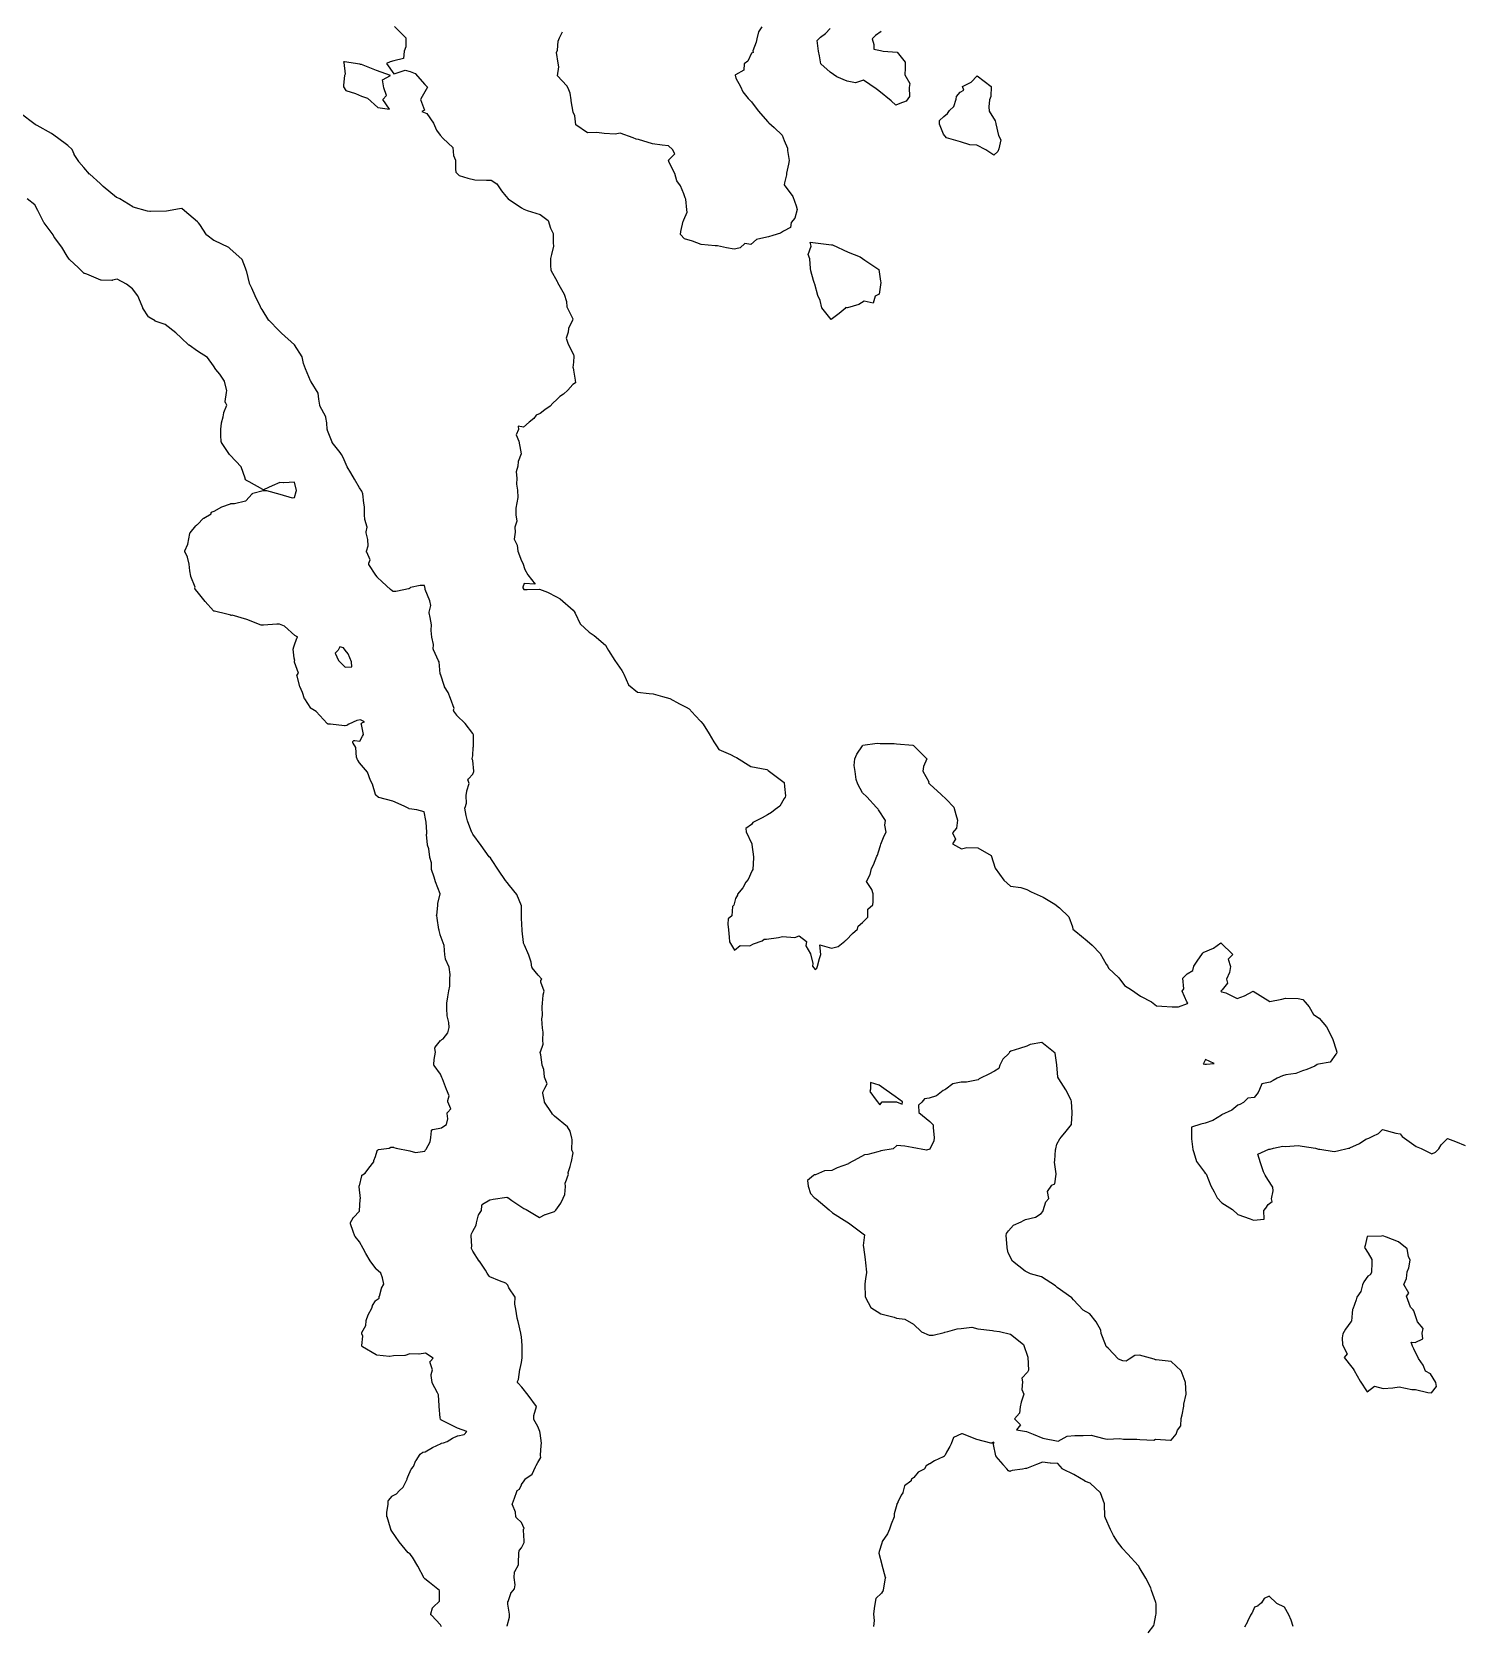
# Model space of a CAD drawing. Header units: millimetres. Extents: x 0 to 600, y 0 to 900.
# Drawn here: x 105.7 to 167, y 310.7 to 378.9 of the extents above; entities that cross this region are included whole.
import ezdxf

# ---------------------------------------------------------------- set-up
doc = ezdxf.new("R2010")
doc.units = ezdxf.units.MM
doc.layers.add('CORTE', color=1, linetype='Continuous')
doc.layers.add('GRABADO', color=5, linetype='Continuous')

msp = doc.modelspace()

# ---------------------------------------------------------------- linework, layer by layer
at = {"layer": 'CORTE'}
msp.add_lwpolyline([(123.22, 310.647), (123.176, 310.724), (122.782, 311.134), (122.778, 311.137), (122.771, 311.147), (122.768, 311.154), (122.767, 311.156), (122.765, 311.162), (122.762, 311.171), (122.761, 311.18), (122.761, 311.193), (122.763, 311.203), (122.833, 311.456), (122.835, 311.461), (122.838, 311.468), (122.84, 311.472), (122.845, 311.48), (122.853, 311.489), (123.134, 311.74), (123.134, 312.196), (122.703, 312.539), (122.509, 312.695), (122.495, 312.706), (122.491, 312.709), (122.484, 312.716), (122.479, 312.723), (122.477, 312.727), (122.201, 313.24), (121.971, 313.618), (121.873, 313.748), (121.801, 313.807), (121.796, 313.81), (121.791, 313.816), (121.405, 314.275), (121.402, 314.278), (121.094, 314.741), (121.094, 314.742), (121.053, 314.805), (121.05, 314.81), (121.046, 314.82), (121.044, 314.826), (121.035, 314.859), (120.884, 315.347), (120.882, 315.353), (120.881, 315.361), (120.881, 315.365), (120.876, 315.519), (120.876, 315.526), (120.877, 315.531), (120.93, 315.896), (120.927, 316.006), (120.928, 316.016), (120.93, 316.025), (120.933, 316.033), (120.936, 316.039), (120.94, 316.046), (120.944, 316.051), (121.097, 316.239), (121.101, 316.243), (121.104, 316.246), (121.113, 316.253), (121.29, 316.336), (121.397, 316.465), (121.401, 316.468), (121.571, 316.622), (121.739, 316.959), (121.741, 316.973), (121.742, 316.979), (121.744, 316.986), (121.746, 316.993), (121.779, 317.056), (121.918, 317.384), (121.921, 317.391), (121.927, 317.4), (122.012, 317.5), (122.124, 317.755), (122.126, 317.761), (122.303, 318.028), (122.31, 318.036), (122.316, 318.041), (122.405, 318.109), (122.41, 318.113), (122.424, 318.12), (122.435, 318.123), (122.516, 318.139), (122.836, 318.311), (122.837, 318.311), (123.205, 318.495), (123.208, 318.496), (123.215, 318.499), (123.298, 318.516), (123.452, 318.573), (123.686, 318.72), (123.691, 318.723), (123.903, 318.816), (123.909, 318.818), (123.914, 318.819), (124.183, 318.877), (124.294, 318.998), (123.907, 319.147), (123.904, 319.148), (123.213, 319.484), (123.207, 319.487), (123.195, 319.496), (123.183, 319.509), (123.177, 319.522), (123.175, 319.529), (123.173, 319.534), (123.163, 319.589), (123.162, 319.593), (123.116, 320.069), (123.115, 320.105), (123.084, 320.578), (123.05, 320.653), (122.82, 321.085), (122.817, 321.092), (122.815, 321.098), (122.813, 321.104), (122.768, 321.404), (122.767, 321.41), (122.767, 321.422), (122.769, 321.432), (122.77, 321.436), (122.828, 321.641), (122.73, 321.946), (122.728, 321.954), (122.726, 321.969), (122.728, 321.983), (122.731, 321.993), (122.733, 321.998), (122.736, 322.006), (122.742, 322.014), (122.744, 322.017), (122.859, 322.148), (122.526, 322.359), (122.253, 322.314), (122.246, 322.313), (121.859, 322.325), (121.661, 322.252), (121.656, 322.251), (121.645, 322.249), (121.16, 322.238), (121.01, 322.21), (121.003, 322.209), (120.99, 322.209), (120.45, 322.275), (120.441, 322.275), (120.431, 322.279), (120.424, 322.282), (119.837, 322.625), (119.828, 322.631), (119.82, 322.64), (119.816, 322.646), (119.811, 322.653), (119.805, 322.669), (119.804, 322.679), (119.803, 322.688), (119.845, 323.081), (119.806, 323.182), (119.803, 323.191), (119.8, 323.21), (119.802, 323.226), (119.805, 323.235), (119.807, 323.242), (119.973, 323.543), (119.991, 323.742), (119.991, 323.746), (119.993, 323.752), (119.994, 323.757), (120.079, 323.992), (120.081, 323.996), (120.227, 324.287), (120.264, 324.381), (120.267, 324.386), (120.268, 324.389), (120.396, 324.599), (120.402, 324.608), (120.411, 324.616), (120.416, 324.62), (120.545, 324.703), (120.554, 324.789), (120.556, 324.795), (120.645, 325.128), (120.647, 325.134), (120.65, 325.139), (120.741, 325.314), (120.693, 325.573), (120.618, 325.781), (120.406, 325.965), (120.401, 325.971), (120.398, 325.975), (120.161, 326.307), (119.975, 326.624), (119.856, 326.834), (119.701, 327.118), (119.52, 327.345), (119.515, 327.351), (119.509, 327.363), (119.433, 327.56), (119.432, 327.562), (119.322, 327.894), (119.32, 327.901), (119.319, 327.912), (119.319, 327.922), (119.321, 327.936), (119.326, 327.947), (119.435, 328.151), (119.438, 328.155), (119.441, 328.16), (119.444, 328.163), (119.699, 328.439), (119.705, 328.452), (119.735, 328.931), (119.735, 328.936), (119.737, 328.945), (119.741, 328.957), (119.752, 328.977), (119.692, 329.477), (119.692, 329.486), (119.693, 329.495), (119.694, 329.503), (119.697, 329.511), (119.699, 329.514), (119.799, 329.943), (119.801, 329.949), (119.804, 329.957), (119.807, 329.962), (119.812, 329.97), (119.816, 329.975), (119.818, 329.977), (119.823, 329.982), (119.828, 329.986), (119.941, 330.062), (120.099, 330.277), (120.1, 330.279), (120.324, 330.55), (120.322, 330.562), (120.32, 330.567), (120.32, 330.577), (120.32, 330.587), (120.322, 330.592), (120.323, 330.598), (120.387, 330.771), (120.463, 331.017), (120.465, 331.025), (120.471, 331.035), (120.477, 331.044), (120.484, 331.05), (120.493, 331.057), (120.504, 331.063), (120.513, 331.067), (120.521, 331.069), (120.972, 331.125), (121.049, 331.169), (121.059, 331.174), (121.077, 331.178), (121.091, 331.178), (121.166, 331.166), (121.175, 331.164), (121.27, 331.125), (121.862, 331.014), (121.866, 331.013), (122.099, 330.944), (122.499, 331.001), (122.535, 331.052), (122.558, 331.09), (122.727, 331.406), (122.753, 331.585), (122.782, 331.869), (122.783, 331.873), (122.785, 331.882), (122.789, 331.893), (122.794, 331.903), (122.8, 331.91), (122.803, 331.913), (122.811, 331.921), (122.821, 331.927), (122.829, 331.931), (122.84, 331.934), (123.209, 331.996), (123.318, 332.067), (123.427, 332.144), (123.489, 332.379), (123.462, 332.617), (123.462, 332.626), (123.464, 332.641), (123.469, 332.652), (123.474, 332.662), (123.481, 332.67), (123.482, 332.672), (123.611, 332.812), (123.484, 333.119), (123.482, 333.127), (123.48, 333.138), (123.48, 333.152), (123.482, 333.163), (123.483, 333.167), (123.55, 333.367), (123.434, 333.638), (123.26, 334.091), (123.231, 334.16), (123.171, 334.3), (122.903, 334.668), (122.902, 334.669), (122.896, 334.678), (122.892, 334.689), (122.891, 334.694), (122.889, 334.7), (122.889, 334.708), (122.889, 334.714), (122.896, 334.918), (122.897, 334.923), (122.953, 335.237), (122.933, 335.401), (122.933, 335.407), (122.933, 335.415), (122.935, 335.428), (122.941, 335.44), (122.945, 335.449), (122.949, 335.454), (123.18, 335.733), (123.184, 335.737), (123.231, 335.78), (123.235, 335.783), (123.281, 335.814), (123.494, 336.069), (123.546, 336.288), (123.536, 336.51), (123.463, 336.788), (123.462, 336.795), (123.441, 337.113), (123.441, 337.117), (123.447, 337.331), (123.448, 337.336), (123.49, 337.613), (123.528, 337.863), (123.577, 338.067), (123.577, 338.372), (123.577, 338.374), (123.59, 338.568), (123.542, 338.873), (123.391, 339.219), (123.39, 339.223), (123.387, 339.231), (123.353, 339.407), (123.353, 339.412), (123.328, 339.801), (123.291, 339.916), (123.165, 340.265), (123.164, 340.269), (123.123, 340.442), (123.109, 340.48), (123.108, 340.483), (123.107, 340.489), (123.028, 340.974), (123.009, 341.089), (123.008, 341.095), (123.008, 341.105), (123.009, 341.11), (123.058, 341.514), (123.06, 341.591), (123.061, 341.598), (123.162, 342.023), (122.959, 342.528), (122.958, 342.532), (122.908, 342.725), (122.791, 343.053), (122.79, 343.058), (122.789, 343.064), (122.788, 343.072), (122.788, 343.348), (122.722, 343.578), (122.72, 343.583), (122.678, 343.947), (122.618, 344.1), (122.617, 344.105), (122.616, 344.109), (122.616, 344.114), (122.58, 344.557), (122.58, 344.565), (122.581, 344.571), (122.594, 344.649), (122.562, 345.087), (122.55, 345.154), (122.477, 345.525), (122.16, 345.617), (121.838, 345.657), (121.831, 345.657), (121.818, 345.662), (121.812, 345.665), (121.622, 345.768), (121.128, 345.988), (120.531, 346.142), (120.52, 346.145), (120.509, 346.152), (120.505, 346.156), (120.409, 346.235), (120.405, 346.239), (120.402, 346.242), (120.395, 346.25), (120.39, 346.26), (120.388, 346.266), (120.258, 346.708), (120.176, 346.865), (120.174, 346.869), (120.042, 347.221), (119.707, 347.622), (119.704, 347.625), (119.628, 347.743), (119.625, 347.748), (119.586, 347.837), (119.583, 347.847), (119.582, 347.855), (119.548, 348.281), (119.429, 348.471), (119.423, 348.481), (119.42, 348.493), (119.419, 348.502), (119.419, 348.51), (119.419, 348.518), (119.421, 348.528), (119.424, 348.536), (119.428, 348.545), (119.436, 348.557), (119.449, 348.569), (119.463, 348.577), (119.472, 348.58), (119.48, 348.582), (119.49, 348.583), (119.498, 348.583), (119.504, 348.582), (119.722, 348.551), (119.832, 348.76), (119.87, 348.838), (119.785, 349.268), (119.783, 349.279), (119.784, 349.288), (119.785, 349.292), (119.787, 349.301), (119.791, 349.311), (119.793, 349.316), (119.796, 349.321), (119.801, 349.328), (119.813, 349.339), (119.823, 349.345), (119.832, 349.35), (119.924, 349.374), (119.753, 349.466), (119.588, 349.429), (119.25, 349.285), (119.184, 349.236), (119.18, 349.233), (119.17, 349.228), (119.161, 349.225), (119.092, 349.207), (119.083, 349.204), (119.065, 349.204), (118.471, 349.276), (118.367, 349.285), (118.362, 349.285), (118.354, 349.287), (118.346, 349.29), (118.338, 349.294), (118.326, 349.302), (117.844, 349.815), (117.639, 349.948), (117.635, 349.951), (117.626, 349.958), (117.619, 349.966), (117.36, 350.357), (117.357, 350.363), (117.355, 350.368), (117.26, 350.632), (117.152, 350.891), (117.15, 350.896), (117.032, 351.335), (117.03, 351.343), (117.03, 351.35), (117.03, 351.354), (117.03, 351.363), (117.032, 351.37), (117.034, 351.377), (117.038, 351.386), (117.04, 351.39), (117.043, 351.395), (117.091, 351.456), (116.923, 351.934), (116.922, 351.937), (116.92, 351.946), (116.92, 351.956), (116.92, 351.962), (116.921, 351.972), (116.922, 351.977), (116.923, 351.98), (116.926, 351.99), (116.932, 351.999), (116.912, 352.106), (116.911, 352.108), (116.871, 352.482), (116.871, 352.487), (116.871, 352.493), (116.875, 352.525), (116.876, 352.531), (116.878, 352.538), (116.879, 352.542), (116.915, 352.631), (117.024, 352.956), (117.028, 352.965), (117.035, 352.976), (117.041, 352.982), (117.06, 352.999), (116.944, 353.068), (116.938, 353.072), (116.497, 353.468), (116.277, 353.555), (116.165, 353.555), (115.599, 353.516), (115.594, 353.516), (115.505, 353.522), (115.503, 353.522), (115.494, 353.523), (114.878, 353.756), (114.252, 353.942), (114.217, 353.936), (114.211, 353.935), (114.203, 353.935), (114.193, 353.937), (114.027, 353.983), (113.495, 354.111), (113.487, 354.113), (113.478, 354.117), (113.47, 354.121), (113.461, 354.13), (113.094, 354.528), (113.092, 354.53), (112.76, 354.953), (112.677, 355.055), (112.673, 355.06), (112.67, 355.066), (112.666, 355.073), (112.663, 355.083), (112.662, 355.092), (112.661, 355.101), (112.661, 355.107), (112.665, 355.148), (112.488, 355.598), (112.486, 355.604), (112.485, 355.609), (112.439, 355.843), (112.438, 355.846), (112.411, 356.134), (112.338, 356.43), (112.238, 356.637), (112.235, 356.644), (112.233, 356.654), (112.231, 356.663), (112.231, 356.674), (112.231, 356.679), (112.232, 356.685), (112.235, 356.695), (112.36, 356.982), (112.4, 357.205), (112.439, 357.44), (112.442, 357.449), (112.447, 357.46), (112.453, 357.469), (112.704, 357.765), (112.729, 357.792), (112.733, 357.796), (112.741, 357.803), (112.748, 357.807), (112.773, 357.819), (113.028, 358.094), (113.036, 358.102), (113.355, 358.282), (113.355, 358.304), (113.356, 358.309), (113.356, 358.314), (113.358, 358.321), (113.362, 358.332), (113.368, 358.342), (113.371, 358.347), (113.378, 358.354), (113.382, 358.358), (113.389, 358.363), (113.399, 358.369), (113.482, 358.4), (113.812, 358.579), (113.817, 358.581), (114.185, 358.716), (114.198, 358.72), (114.208, 358.72), (114.358, 358.717), (114.829, 358.833), (114.844, 358.838), (114.845, 358.839), (115.107, 359.136), (115.11, 359.141), (115.117, 359.147), (115.125, 359.152), (115.134, 359.156), (115.14, 359.159), (115.578, 359.279), (115.58, 359.279), (115.588, 359.281), (115.598, 359.281), (115.713, 359.276), (115.721, 359.275), (116.301, 359.123), (116.302, 359.123), (116.822, 358.965), (116.926, 358.98), (116.998, 359.237), (117.007, 359.283), (116.927, 359.63), (116.463, 359.603), (116.456, 359.603), (116.301, 359.623), (115.965, 359.484), (115.63, 359.318), (115.626, 359.317), (115.618, 359.313), (115.605, 359.31), (115.592, 359.31), (115.579, 359.312), (115.568, 359.316), (115.563, 359.318), (114.985, 359.651), (114.867, 359.711), (114.862, 359.713), (114.854, 359.719), (114.849, 359.724), (114.841, 359.732), (114.818, 359.773), (114.813, 359.783), (114.812, 359.791), (114.81, 359.799), (114.81, 359.812), (114.642, 360.289), (114.167, 360.79), (114.158, 360.801), (114.156, 360.803), (114.15, 360.808), (114.145, 360.816), (113.8, 361.336), (113.798, 361.34), (113.794, 361.348), (113.79, 361.363), (113.789, 361.371), (113.776, 361.64), (113.763, 361.896), (113.763, 361.902), (113.796, 362.164), (113.797, 362.17), (113.875, 362.436), (113.896, 362.608), (113.897, 362.614), (113.899, 362.622), (113.901, 362.625), (114.029, 362.936), (113.963, 363.04), (113.96, 363.048), (113.955, 363.059), (113.953, 363.072), (113.953, 363.08), (113.954, 363.085), (114.006, 363.476), (114.007, 363.483), (114.01, 363.491), (114.01, 363.493), (114.031, 363.545), (113.928, 363.958), (113.726, 364.261), (113.555, 364.466), (113.451, 364.612), (113.197, 364.98), (112.777, 365.247), (112.414, 365.494), (112.412, 365.496), (112.405, 365.501), (112.072, 365.811), (111.848, 366.024), (111.393, 366.39), (110.964, 366.533), (110.956, 366.536), (110.692, 366.695), (110.685, 366.701), (110.68, 366.705), (110.677, 366.709), (110.673, 366.714), (110.431, 367.087), (110.427, 367.094), (110.425, 367.099), (110.336, 367.345), (110.212, 367.61), (109.986, 367.914), (109.735, 368.108), (109.334, 368.319), (109.128, 368.276), (109.121, 368.274), (109.109, 368.274), (108.646, 368.28), (108.64, 368.281), (108.629, 368.283), (108.036, 368.546), (107.941, 368.563), (107.93, 368.565), (107.918, 368.572), (107.909, 368.578), (107.902, 368.584), (107.9, 368.586), (107.853, 368.643), (107.674, 368.813), (107.286, 369.162), (107.28, 369.167), (107.273, 369.177), (107.197, 369.31), (106.956, 369.698), (106.644, 370.115), (106.643, 370.117), (106.641, 370.121), (106.586, 370.224), (106.506, 370.342), (106.2, 370.743), (106.198, 370.747), (106.196, 370.75), (106.011, 371.12), (105.931, 371.268), (105.93, 371.269), (105.813, 371.501), (105.477, 371.768)], dxfattribs=at)
msp.add_lwpolyline([(119.37, 351.946), (119.217, 352.289), (119.096, 352.443), (119.024, 352.546), (118.865, 352.585), (118.799, 352.443), (118.667, 352.317), (118.803, 352.008), (119.098, 351.712), (119.384, 351.736), (119.37, 351.946)], close=True, dxfattribs=at)
at = {"layer": 'GRABADO'}
for points in [[(121.203, 379.14), (121.682, 378.659), (121.689, 378.267), (121.618, 378.087), (121.584, 377.77), (121.172, 377.677), (121.019, 377.633), (120.858, 377.554), (121.177, 377.12), (121.232, 377.132), (121.663, 377.275), (121.873, 377.211), (122.084, 377.122), (122.497, 376.663), (122.614, 376.55), (122.386, 376.145), (122.317, 376.01), (122.492, 375.564), (122.377, 375.503), (122.591, 375.423), (122.869, 375.005), (123.008, 374.704), (123.163, 374.492), (123.29, 374.35), (123.706, 373.957), (123.734, 373.62), (123.81, 373.413), (123.81, 373.03), (123.83, 372.912), (123.971, 372.765), (124.341, 372.655), (124.636, 372.584), (125.136, 372.568), (125.343, 372.568), (125.578, 372.407), (125.778, 372.1), (125.971, 371.88), (126.065, 371.77), (126.635, 371.372), (126.74, 371.316), (126.888, 371.263), (127.439, 371.087), (127.779, 370.831), (127.878, 370.509), (127.996, 370.281), (127.996, 369.877), (128.008, 369.734), (127.927, 369.383), (127.883, 369.208), (127.889, 368.91), (127.892, 368.714), (128.161, 368.233), (128.187, 368.199), (128.188, 368.181), (128.474, 367.678), (128.561, 367.37), (128.58, 367.147), (128.841, 366.632), (128.818, 366.574), (128.657, 366.216), (128.635, 366.064), (128.557, 365.795), (128.627, 365.585), (128.861, 365.092), (128.876, 365.059), (128.882, 365.03), (128.867, 364.769), (128.844, 364.54), (128.847, 364.532), (128.866, 364.437), (128.944, 363.999), (128.954, 363.886), (128.841, 363.822), (128.63, 363.577), (128.438, 363.406), (128.281, 363.305), (128.15, 363.177), (127.983, 363.019), (127.865, 362.886), (127.64, 362.739), (127.443, 362.574), (127.262, 362.501), (127.162, 362.369), (126.968, 362.207), (126.733, 361.991), (126.498, 362.031), (126.517, 361.887), (126.418, 361.656), (126.53, 361.397), (126.599, 361.005), (126.633, 360.845), (126.499, 360.526), (126.485, 360.317), (126.419, 360.076), (126.447, 359.808), (126.431, 359.553), (126.471, 359.29), (126.477, 358.987), (126.44, 358.749), (126.4, 358.52), (126.394, 358.244), (126.439, 357.971), (126.356, 357.707), (126.371, 357.501), (126.327, 357.204), (126.45, 356.941), (126.488, 356.689), (126.647, 356.274), (126.691, 356.173), (126.778, 355.899), (126.913, 355.667), (127.221, 355.277), (126.76, 355.302), (126.698, 355.14), (126.692, 355.116), (126.746, 355.038), (126.879, 355.046), (127.417, 355.06), (127.756, 354.928), (128.134, 354.732), (128.298, 354.64), (128.849, 354.165), (128.895, 354.098), (128.939, 354.032), (129.159, 353.578), (129.535, 353.215), (129.747, 353.07), (130.241, 352.658), (130.312, 352.525), (130.37, 352.434), (130.64, 352.006), (130.94, 351.576), (130.997, 351.473), (131.017, 351.416), (131.22, 350.966), (131.601, 350.655), (132.107, 350.597), (132.28, 350.575), (132.678, 350.469), (132.988, 350.382), (133.41, 350.151), (133.69, 350.004), (133.816, 349.933), (134.076, 349.649), (134.323, 349.399), (134.411, 349.274), (134.681, 348.867), (134.87, 348.522), (134.982, 348.347), (135.092, 348.196), (135.589, 347.986), (135.775, 347.886), (135.843, 347.847), (136.46, 347.47), (137.141, 347.334), (137.149, 347.332), (137.167, 347.324), (137.201, 347.298), (137.88, 346.776), (137.896, 346.613), (137.938, 346.21), (137.927, 346.158), (137.886, 346.096), (137.704, 345.77), (137.498, 345.631), (137.342, 345.5), (137.166, 345.401), (136.95, 345.263), (136.607, 345.102), (136.548, 345.065), (136.486, 344.977), (136.24, 344.811), (136.251, 344.665), (136.502, 344.154), (136.505, 344.144), (136.507, 344.134), (136.57, 343.603), (136.568, 343.551), (136.539, 343.058), (136.521, 343.02), (136.498, 342.989), (136.345, 342.628), (136.24, 342.511), (136.114, 342.276), (135.891, 342.005), (135.892, 341.952), (135.807, 341.814), (135.725, 341.533), (135.679, 341.478), (135.643, 341.073), (135.491, 340.948), (135.477, 340.717), (135.499, 340.47), (135.529, 340.161), (135.547, 339.964), (135.758, 339.612), (135.997, 339.802), (136.415, 339.791), (136.576, 339.879), (136.949, 340.006), (137.024, 340.072), (137.122, 340.072), (137.639, 340.14), (137.815, 340.19), (138.341, 340.14), (138.528, 340.212), (138.847, 339.972), (138.811, 339.791), (139.009, 339.445), (139.106, 339.035), (139.091, 338.919), (139.218, 338.775), (139.283, 338.832), (139.306, 338.914), (139.394, 339.247), (139.455, 339.426), (139.408, 339.829), (139.907, 339.688), (140.202, 339.76), (140.488, 339.994), (140.518, 340.028), (140.554, 340.046), (140.808, 340.322), (141.025, 340.503), (141.048, 340.637), (141.245, 340.795), (141.384, 340.932), (141.471, 341.017), (141.471, 341.353), (141.685, 341.545), (141.699, 341.674), (141.699, 342.02), (141.644, 342.207), (141.404, 342.55), (141.571, 342.842), (141.626, 343.104), (141.715, 343.263), (141.85, 343.635), (141.874, 343.669), (141.917, 343.82), (142.003, 344.078), (142.019, 344.145), (142.159, 344.5), (142.257, 344.659), (142.191, 344.955), (142.216, 345.151), (141.924, 345.607), (141.904, 345.646), (141.836, 345.714), (141.422, 346.161), (141.234, 346.343), (141.035, 346.707), (140.969, 346.91), (140.931, 347.248), (140.881, 347.51), (140.911, 347.801), (140.992, 347.996), (141.234, 348.351), (141.256, 348.376), (141.87, 348.469), (141.994, 348.455), (142.597, 348.447), (142.69, 348.441), (143.389, 348.38), (143.396, 348.378), (143.424, 348.37), (143.437, 348.353), (143.991, 347.8), (143.852, 347.461), (143.827, 347.273), (144.072, 346.809), (144.067, 346.766), (144.124, 346.713), (144.6, 346.269), (144.819, 346.065), (145.151, 345.73), (145.236, 345.412), (145.3, 345.174), (145.258, 344.821), (145.095, 344.633), (145.222, 344.361), (145.085, 344.15), (145.471, 343.941), (145.709, 344.005), (146.178, 343.988), (146.743, 343.65), (146.921, 343.109), (147.294, 342.605), (147.579, 342.343), (148.018, 342.285), (148.269, 342.197), (148.463, 342.099), (148.969, 341.868), (149.468, 341.571), (149.678, 341.418), (150.068, 341.027), (150.23, 340.605), (150.237, 340.504), (150.37, 340.411), (150.849, 339.998), (151.069, 339.817), (151.41, 339.463), (151.674, 339.012), (151.733, 338.933), (151.775, 338.839), (152.211, 338.422), (152.459, 338.097), (152.754, 337.911), (153.141, 337.636), (153.608, 337.39), (153.823, 337.227), (154.05, 337.213), (154.493, 337.184), (154.766, 337.184), (155.147, 337.325), (155.167, 337.342), (155.121, 337.391), (154.927, 337.857), (154.992, 337.955), (154.944, 338.4), (155.04, 338.494), (155.138, 338.597), (155.385, 338.741), (155.417, 338.925), (155.566, 339.128), (155.799, 339.465), (155.806, 339.472), (155.828, 339.509), (156.26, 339.693), (156.583, 339.916), (157.089, 339.42), (156.898, 339.216), (156.988, 338.9), (156.952, 338.643), (156.817, 338.366), (156.87, 338.196), (156.632, 337.912), (156.582, 337.853), (156.615, 337.816), (156.791, 337.776), (157.273, 337.532), (157.585, 337.656), (157.967, 337.851), (158.673, 337.407), (159.185, 337.512), (159.344, 337.554), (159.882, 337.531), (160.086, 337.494), (160.193, 337.376), (160.361, 337.179), (160.542, 336.856), (160.792, 336.695), (161.104, 336.323), (161.306, 335.939), (161.372, 335.783), (161.508, 335.332), (161.538, 335.237), (161.524, 335.184), (161.496, 335.152), (161.258, 334.81), (160.762, 334.732), (160.697, 334.705), (160.602, 334.646), (160.266, 334.498), (160.073, 334.433), (159.79, 334.324), (159.366, 334.262), (159.224, 334.232), (158.989, 334.122), (158.817, 334.033), (158.686, 333.948), (158.328, 333.889), (158.232, 333.637), (158.173, 333.517), (158.003, 333.304), (157.733, 333.272), (157.547, 333.084), (157.398, 333), (157.306, 332.972), (157.051, 332.751), (156.612, 332.555), (156.6, 332.547), (156.6, 332.547), (156.235, 332.309), (155.901, 332.205), (155.727, 332.157), (155.325, 332.035), (155.322, 332.031), (155.322, 332.031), (155.322, 331.569), (155.316, 331.533), (155.378, 331.072), (155.428, 330.947), (155.532, 330.563), (155.876, 330.1), (155.909, 330.058), (155.943, 330.026), (156.145, 329.516), (156.286, 329.264), (156.415, 329.005), (156.623, 328.784), (157.077, 328.498), (157.308, 328.289), (157.834, 328.102), (157.973, 328.055), (158.431, 328.097), (158.419, 328.466), (158.5, 328.558), (158.603, 328.714), (158.777, 328.84), (158.748, 328.96), (158.821, 329.308), (158.806, 329.459), (158.595, 329.791), (158.48, 329.969), (158.404, 330.117), (158.28, 330.507), (158.164, 330.874), (158.636, 331.083), (158.687, 331.093), (158.833, 331.126), (159.229, 331.218), (159.354, 331.204), (159.887, 331.251), (160.06, 331.22), (160.636, 331.126), (160.759, 331.094), (160.815, 331.081), (161.433, 330.981), (161.568, 331.013), (162.038, 331.126), (162.1, 331.137), (162.105, 331.138), (162.513, 331.326), (162.792, 331.509), (162.918, 331.552), (163.084, 331.642), (163.323, 331.752), (163.497, 331.932), (164.069, 331.77), (164.255, 331.743), (164.344, 331.63), (164.945, 331.208), (165.156, 331.12), (165.607, 330.885), (165.772, 330.955), (165.906, 331.097), (166.005, 331.274), (166.279, 331.54), (166.625, 331.419), (167.033, 331.247)], [(136.925, 379.124), (136.783, 378.909), (136.71, 378.613), (136.69, 378.47), (136.544, 378.094), (136.551, 378.027), (136.488, 378.002), (136.325, 377.661), (136.179, 377.544), (136.158, 377.274), (135.798, 377.075), (135.789, 377.051), (135.81, 376.925), (136.012, 376.57), (136.113, 376.343), (136.34, 376.065), (136.489, 375.923), (136.773, 375.537), (137.18, 375.065), (137.228, 375.024), (137.455, 374.814), (137.802, 374.488), (137.891, 374.262), (138.025, 373.939), (138.031, 373.829), (138.099, 373.399), (138.073, 373.252), (137.991, 372.866), (137.986, 372.797), (137.896, 372.451), (137.884, 372.367), (137.885, 372.367), (138.253, 371.867), (138.403, 371.468), (138.436, 371.306), (138.342, 370.932), (138.185, 370.753), (138.155, 370.538), (137.86, 370.386), (137.723, 370.294), (137.397, 370.191), (137.21, 370.138), (137.141, 370.13), (136.696, 370.022), (136.456, 369.815), (136.205, 369.85), (136.007, 369.672), (135.818, 369.619), (135.738, 369.604), (135.413, 369.666), (135.035, 369.752), (134.925, 369.752), (134.332, 369.804), (133.957, 369.946), (133.613, 370.059), (133.443, 370.238), (133.463, 370.366), (133.566, 370.811), (133.571, 370.822), (133.584, 370.869), (133.735, 371.198), (133.715, 371.297), (133.672, 371.745), (133.648, 371.804), (133.585, 371.976), (133.443, 372.318), (133.296, 372.54), (133.203, 372.848), (132.959, 373.32), (132.931, 373.422), (133.198, 373.688), (133.1, 373.876), (132.928, 374.03), (132.668, 374.06), (132.249, 374.119), (131.649, 374.3), (131.548, 374.318), (131.423, 374.376), (130.869, 374.574), (130.655, 374.539), (130.175, 374.562), (129.868, 374.603), (129.465, 374.593), (128.969, 374.925), (128.924, 375.317), (128.856, 375.469), (128.771, 375.958), (128.76, 375.998), (128.719, 376.286), (128.643, 376.504), (128.579, 376.607), (128.187, 377.034), (128.239, 377.417), (128.211, 377.569), (128.138, 378.026), (128.18, 378.122), (128.203, 378.51), (128.263, 378.659), (128.399, 378.912)], [(142.044, 378.922), (141.791, 378.756), (141.655, 378.608), (141.721, 378.374), (141.721, 378.167), (142.004, 378.116), (142.119, 378.09), (142.722, 378.036), (143.067, 377.607), (143.059, 377.354), (143.05, 377.077), (143.262, 376.696), (143.233, 376.532), (143.256, 376.138), (143.102, 375.951), (142.84, 375.848), (142.67, 375.774), (142.462, 375.957), (141.943, 376.393), (141.826, 376.475), (141.283, 376.849), (140.942, 376.727), (140.577, 376.806), (140.134, 376.993), (139.859, 377.18), (139.452, 377.544), (139.404, 377.888), (139.349, 378.09), (139.291, 378.536), (139.447, 378.685), (139.651, 378.837), (139.855, 379.061)], [(126.03, 310.666), (126.03, 310.674), (126.032, 310.68), (126.124, 311.056), (126.123, 311.18), (126.057, 311.611), (126.056, 311.617), (126.056, 311.623), (126.062, 311.719), (126.064, 311.727), (126.065, 311.731), (126.182, 312.075), (126.183, 312.08), (126.189, 312.091), (126.194, 312.098), (126.196, 312.1), (126.336, 312.265), (126.368, 312.434), (126.33, 312.748), (126.33, 312.752), (126.33, 312.756), (126.342, 312.981), (126.343, 312.987), (126.344, 312.993), (126.348, 313.004), (126.512, 313.3), (126.518, 313.369), (126.533, 313.805), (126.539, 313.881), (126.54, 313.885), (126.542, 313.892), (126.545, 313.9), (126.547, 313.907), (126.552, 313.913), (126.555, 313.918), (126.646, 314.027), (126.757, 314.247), (126.757, 314.319), (126.72, 314.778), (126.72, 314.783), (126.721, 314.789), (126.722, 314.797), (126.724, 314.804), (126.726, 314.811), (126.731, 314.819), (126.756, 314.855), (126.646, 315.113), (126.428, 315.313), (126.424, 315.317), (126.418, 315.325), (126.411, 315.336), (126.408, 315.345), (126.406, 315.351), (126.405, 315.357), (126.378, 315.543), (126.252, 315.862), (126.25, 315.868), (126.248, 315.876), (126.247, 315.884), (126.247, 315.898), (126.249, 315.911), (126.251, 315.917), (126.338, 316.143), (126.439, 316.438), (126.441, 316.445), (126.445, 316.452), (126.45, 316.46), (126.455, 316.465), (126.46, 316.471), (126.552, 316.537), (126.642, 316.725), (126.645, 316.73), (126.753, 316.897), (126.806, 316.979), (126.81, 316.984), (126.814, 316.989), (126.82, 316.995), (127.091, 317.179), (127.245, 317.494), (127.272, 317.543), (127.337, 317.675), (127.462, 317.895), (127.452, 317.976), (127.452, 317.98), (127.452, 317.985), (127.483, 318.397), (127.483, 318.399), (127.497, 318.505), (127.434, 318.938), (127.424, 319.007), (127.336, 319.21), (127.175, 319.518), (127.174, 319.521), (127.172, 319.527), (127.17, 319.535), (127.168, 319.543), (127.165, 319.673), (127.165, 319.68), (127.167, 319.689), (127.168, 319.694), (127.285, 320.069), (127.28, 320.079), (126.929, 320.551), (126.653, 320.906), (126.492, 321.07), (126.488, 321.074), (126.486, 321.077), (126.482, 321.084), (126.478, 321.093), (126.476, 321.098), (126.475, 321.102), (126.473, 321.112), (126.473, 321.123), (126.474, 321.128), (126.474, 321.134), (126.476, 321.141), (126.506, 321.234), (126.568, 321.654), (126.569, 321.658), (126.581, 321.701), (126.635, 321.961), (126.665, 322.152), (126.667, 322.169), (126.667, 322.664), (126.667, 322.685), (126.635, 323.048), (126.613, 323.199), (126.61, 323.215), (126.493, 323.714), (126.45, 323.852), (126.449, 323.856), (126.448, 323.863), (126.403, 324.244), (126.359, 324.452), (126.359, 324.46), (126.359, 324.464), (126.367, 324.757), (126.102, 325.147), (126.1, 325.151), (126.097, 325.157), (126.052, 325.261), (125.971, 325.351), (125.699, 325.449), (125.697, 325.45), (125.288, 325.626), (125.282, 325.629), (125.275, 325.634), (125.27, 325.638), (125.268, 325.64), (125.261, 325.647), (125.256, 325.655), (125.177, 325.784), (125.101, 325.901), (124.836, 326.293), (124.835, 326.294), (124.56, 326.726), (124.503, 326.838), (124.502, 326.841), (124.498, 326.85), (124.496, 326.864), (124.496, 326.876), (124.498, 326.886), (124.501, 326.897), (124.51, 326.916), (124.487, 327.391), (124.487, 327.395), (124.488, 327.403), (124.49, 327.413), (124.505, 327.457), (124.506, 327.459), (124.556, 327.58), (124.558, 327.584), (124.697, 327.835), (124.719, 327.933), (124.803, 328.271), (124.805, 328.276), (124.807, 328.283), (124.811, 328.289), (124.922, 328.464), (124.944, 328.673), (124.945, 328.68), (124.948, 328.692), (124.95, 328.696), (124.953, 328.703), (124.96, 328.712), (124.967, 328.72), (124.977, 328.728), (125.285, 328.913), (125.289, 328.916), (125.298, 328.919), (125.425, 328.946), (125.428, 328.946), (126.009, 329.026), (126.024, 329.026), (126.033, 329.023), (126.038, 329.022), (126.046, 329.019), (126.051, 329.016), (126.055, 329.014), (126.231, 328.892), (126.746, 328.545), (126.834, 328.506), (126.838, 328.503), (127.406, 328.163), (127.655, 328.294), (127.66, 328.296), (127.663, 328.297), (128.056, 328.414), (128.087, 328.449), (128.111, 328.482), (128.33, 328.777), (128.428, 328.99), (128.49, 329.151), (128.524, 329.486), (128.516, 329.634), (128.516, 329.646), (128.52, 329.658), (128.646, 330.016), (128.641, 330.059), (128.641, 330.065), (128.641, 330.069), (128.641, 330.075), (128.643, 330.084), (128.72, 330.345), (128.762, 330.516), (128.764, 330.522), (128.769, 330.534), (128.787, 330.56), (128.859, 330.93), (128.81, 331.019), (128.807, 331.026), (128.805, 331.032), (128.803, 331.038), (128.802, 331.044), (128.802, 331.051), (128.809, 331.495), (128.79, 331.553), (128.789, 331.556), (128.722, 331.851), (128.606, 332.048), (128.051, 332.498), (128.048, 332.5), (127.982, 332.565), (127.977, 332.569), (127.969, 332.58), (127.966, 332.586), (127.964, 332.588), (127.931, 332.66), (127.628, 333.103), (127.625, 333.109), (127.622, 333.115), (127.619, 333.122), (127.618, 333.129), (127.55, 333.488), (127.549, 333.495), (127.549, 333.505), (127.55, 333.517), (127.554, 333.529), (127.637, 333.701), (127.739, 333.879), (127.623, 334.165), (127.62, 334.176), (127.619, 334.183), (127.6, 334.493), (127.528, 334.689), (127.526, 334.697), (127.466, 335.119), (127.445, 335.219), (127.444, 335.222), (127.443, 335.23), (127.443, 335.241), (127.445, 335.251), (127.446, 335.256), (127.447, 335.259), (127.569, 335.587), (127.556, 335.755), (127.556, 335.759), (127.566, 336.098), (127.543, 336.273), (127.514, 336.661), (127.514, 336.665), (127.515, 336.671), (127.536, 336.808), (127.522, 337.179), (127.522, 337.186), (127.542, 337.333), (127.561, 337.682), (127.562, 337.689), (127.563, 337.694), (127.608, 337.847), (127.47, 338.242), (127.466, 338.25), (127.464, 338.265), (127.464, 338.274), (127.466, 338.288), (127.471, 338.3), (127.473, 338.305), (127.507, 338.362), (127.351, 338.537), (127.349, 338.538), (127.103, 338.849), (127.099, 338.854), (127.095, 338.862), (127.091, 338.872), (127.089, 338.88), (127.05, 339.087), (126.956, 339.391), (126.77, 339.812), (126.727, 339.908), (126.724, 339.914), (126.72, 339.927), (126.72, 339.932), (126.67, 340.432), (126.67, 340.437), (126.671, 340.462), (126.634, 340.974), (126.634, 340.98), (126.634, 340.985), (126.634, 341.009), (126.643, 341.491), (126.639, 341.504), (126.447, 341.993), (126.128, 342.378), (126.029, 342.507), (125.955, 342.593), (125.651, 343.033), (125.65, 343.034), (125.359, 343.481), (125.307, 343.553), (125.261, 343.607), (124.92, 344.078), (124.563, 344.566), (124.54, 344.604), (124.537, 344.607), (124.521, 344.64), (124.52, 344.643), (124.331, 345.142), (124.329, 345.145), (124.266, 345.366), (124.265, 345.371), (124.221, 345.681), (124.221, 345.686), (124.221, 345.695), (124.222, 345.704), (124.224, 345.711), (124.225, 345.715), (124.29, 345.896), (124.266, 346.208), (124.266, 346.213), (124.267, 346.223), (124.303, 346.417), (124.304, 346.421), (124.397, 346.735), (124.352, 346.867), (124.35, 346.877), (124.349, 346.886), (124.349, 346.893), (124.35, 346.902), (124.352, 346.907), (124.354, 346.915), (124.36, 346.927), (124.364, 346.933), (124.367, 346.937), (124.561, 347.144), (124.601, 347.249), (124.607, 347.266), (124.552, 347.726), (124.54, 347.757), (124.538, 347.762), (124.534, 347.779), (124.533, 347.785), (124.532, 347.794), (124.532, 347.798), (124.532, 347.804), (124.551, 347.921), (124.576, 348.291), (124.576, 348.295), (124.577, 348.3), (124.58, 348.313), (124.58, 348.816), (124.558, 348.886), (124.235, 349.301), (123.877, 349.656), (123.873, 349.661), (123.749, 349.829), (123.744, 349.836), (123.74, 349.845), (123.739, 349.849), (123.737, 349.855), (123.735, 349.864), (123.735, 349.871), (123.735, 349.878), (123.736, 349.889), (123.753, 349.946), (123.607, 350.37), (123.501, 350.636), (123.35, 350.879), (123.348, 350.884), (123.344, 350.892), (123.166, 351.414), (123.165, 351.416), (123.162, 351.427), (123.161, 351.434), (123.114, 351.944), (123.093, 351.99), (122.873, 352.456), (122.869, 352.464), (122.867, 352.474), (122.866, 352.482), (122.866, 352.489), (122.876, 352.695), (122.805, 352.997), (122.805, 353.002), (122.777, 353.294), (122.776, 353.3), (122.792, 353.528), (122.731, 353.844), (122.693, 354.042), (122.691, 354.049), (122.691, 354.058), (122.692, 354.066), (122.693, 354.073), (122.764, 354.355), (122.718, 354.556), (122.523, 355.036), (122.52, 355.043), (122.519, 355.05), (122.514, 355.087), (122.483, 355.211), (122.304, 355.211), (121.884, 355.132), (121.842, 355.09), (121.838, 355.086), (121.829, 355.08), (121.82, 355.076), (121.813, 355.073), (121.807, 355.071), (121.599, 355.028), (121.267, 354.951), (121.258, 354.95), (121.25, 354.95), (121.144, 354.962), (121.139, 354.963), (121.13, 354.965), (121.123, 354.968), (121.113, 354.973), (121.104, 354.98), (121.034, 355.046), (120.676, 355.366), (120.675, 355.367), (120.46, 355.573), (120.456, 355.578), (120.399, 355.656), (120.398, 355.658), (120.112, 356.108), (120.109, 356.114), (120.106, 356.119), (120.104, 356.126), (120.102, 356.134), (120.101, 356.142), (120.101, 356.149), (120.102, 356.155), (120.102, 356.161), (120.103, 356.165), (120.105, 356.171), (120.161, 356.308), (120.014, 356.64), (120.012, 356.644), (120.01, 356.65), (120.007, 356.662), (120.007, 356.674), (120.008, 356.682), (120.009, 356.688), (120.071, 356.913), (120.06, 357.182), (119.989, 357.472), (119.987, 357.477), (119.986, 357.487), (119.986, 357.496), (119.987, 357.505), (120.038, 357.713), (119.936, 358.033), (119.936, 358.037), (119.935, 358.041), (119.934, 358.047), (119.925, 358.23), (119.925, 358.231), (119.916, 358.584), (119.896, 358.739), (119.896, 358.74), (119.854, 359.14), (119.8, 359.246), (119.7, 359.393), (119.699, 359.395), (119.487, 359.765), (119.486, 359.766), (119.335, 360.043), (119.176, 360.294), (119.174, 360.299), (119.002, 360.687), (118.929, 360.815), (118.873, 360.911), (118.54, 361.33), (118.538, 361.334), (118.535, 361.338), (118.532, 361.345), (118.342, 361.843), (118.332, 361.87), (118.33, 361.874), (118.328, 361.884), (118.327, 361.89), (118.3, 362.178), (118.261, 362.411), (118.261, 362.415), (118.26, 362.431), (118.013, 362.909), (118.011, 362.913), (118.008, 362.922), (118.006, 362.929), (117.96, 363.188), (117.96, 363.19), (117.929, 363.442), (117.639, 363.932), (117.627, 363.95), (117.625, 363.953), (117.613, 363.977), (117.389, 364.482), (117.388, 364.485), (117.313, 364.712), (117.311, 364.715), (117.249, 365.006), (116.928, 365.508), (116.361, 366.018), (116.36, 366.018), (116.25, 366.124), (116.248, 366.124), (115.832, 366.552), (115.827, 366.559), (115.824, 366.563), (115.534, 367.029), (115.494, 367.084), (115.49, 367.091), (115.488, 367.097), (115.471, 367.138), (115.238, 367.618), (115.101, 367.938), (114.997, 368.137), (114.996, 368.14), (114.993, 368.148), (114.991, 368.154), (114.877, 368.641), (114.876, 368.641), (114.869, 368.675), (114.831, 368.801), (114.688, 369.173), (114.161, 369.636), (114.105, 369.675), (113.477, 369.983), (113.472, 369.986), (113.166, 370.203), (113.162, 370.207), (113.16, 370.209), (113.155, 370.214), (113.15, 370.221), (112.868, 370.659), (112.808, 370.736), (112.767, 370.778), (112.221, 371.251), (112.101, 371.348), (111.998, 371.337), (111.447, 371.235), (111.438, 371.233), (110.753, 371.222), (110.742, 371.221), (110.734, 371.221), (110.726, 371.221), (110.631, 371.235), (110.626, 371.236), (110.021, 371.41), (110.013, 371.412), (110.004, 371.417), (110.001, 371.418), (109.45, 371.764), (109.319, 371.816), (109.312, 371.819), (109.301, 371.826), (108.735, 372.297), (108.601, 372.418), (108.155, 372.819), (108.152, 372.821), (107.899, 373.099), (107.695, 373.354), (107.693, 373.357), (107.495, 373.659), (107.492, 373.664), (107.489, 373.671), (107.41, 373.877), (107.215, 374.041), (106.778, 374.37), (106.778, 374.37), (106.526, 374.563), (105.909, 374.902), (105.843, 374.937), (105.838, 374.938), (105.828, 374.945), (105.176, 375.428)], [(153.468, 310.383), (153.708, 310.698), (153.723, 310.754), (153.793, 311.139), (153.793, 311.139), (153.804, 311.194), (153.815, 311.626), (153.794, 311.684), (153.725, 311.877), (153.614, 312.203), (153.614, 312.203), (153.576, 312.316), (153.365, 312.718), (153.088, 313.202), (153.071, 313.237), (153.045, 313.27), (152.603, 313.749), (152.352, 314.015), (152.35, 314.018), (152.154, 314.278), (152.151, 314.282), (151.987, 314.553), (151.854, 314.812), (151.853, 314.814), (151.645, 315.295), (151.624, 315.337), (151.621, 315.343), (151.619, 315.349), (151.618, 315.355), (151.617, 315.364), (151.617, 315.37), (151.617, 315.384), (151.6, 315.879), (151.592, 315.905), (151.428, 316.372), (150.978, 316.795), (150.778, 316.866), (150.774, 316.868), (150.767, 316.871), (150.288, 317.168), (149.815, 317.393), (149.807, 317.397), (149.797, 317.406), (149.794, 317.409), (149.594, 317.631), (149.28, 317.646), (149.276, 317.646), (148.944, 317.692), (148.693, 317.592), (148.263, 317.419), (148.252, 317.417), (148.214, 317.413), (148.084, 317.387), (148.081, 317.386), (147.64, 317.33), (147.576, 317.304), (147.57, 317.301), (147.558, 317.298), (147.55, 317.297), (147.541, 317.297), (147.528, 317.299), (147.516, 317.303), (147.507, 317.308), (147.496, 317.316), (147.489, 317.322), (147.487, 317.325), (147.422, 317.411), (147.259, 317.582), (147.258, 317.584), (146.966, 317.937), (146.962, 317.942), (146.957, 317.951), (146.954, 317.959), (146.953, 317.963), (146.843, 318.44), (146.842, 318.447), (146.842, 318.454), (146.842, 318.46), (146.843, 318.469), (146.846, 318.48), (146.85, 318.491), (146.857, 318.501), (146.865, 318.511), (146.872, 318.516), (146.872, 318.516), (146.842, 318.548), (146.801, 318.516), (146.798, 318.514), (146.79, 318.509), (146.782, 318.506), (146.777, 318.504), (146.765, 318.501), (146.748, 318.501), (146.739, 318.503), (146.137, 318.656), (146.133, 318.657), (145.515, 318.901), (145.476, 318.904), (145.133, 318.743), (145.034, 318.478), (145.032, 318.473), (144.972, 318.364), (144.834, 318.115), (144.775, 317.994), (144.772, 317.988), (144.767, 317.981), (144.763, 317.977), (144.719, 317.93), (144.714, 317.925), (144.708, 317.921), (144.703, 317.917), (144.697, 317.914), (144.326, 317.752), (144.114, 317.617), (144.111, 317.615), (143.958, 317.535), (143.909, 317.427), (143.906, 317.421), (143.899, 317.411), (143.891, 317.403), (143.886, 317.399), (143.883, 317.397), (143.878, 317.394), (143.615, 317.259), (143.435, 317.031), (143.43, 317.026), (143.425, 317.022), (143.421, 317.019), (143.341, 316.967), (143.328, 316.917), (143.326, 316.912), (143.323, 316.903), (143.319, 316.896), (143.315, 316.891), (143.309, 316.884), (143.303, 316.878), (143.041, 316.674), (142.969, 316.396), (142.968, 316.392), (142.963, 316.38), (142.959, 316.373), (142.89, 316.271), (142.751, 315.976), (142.748, 315.97), (142.706, 315.91), (142.706, 315.893), (142.706, 315.885), (142.705, 315.875), (142.593, 315.482), (142.591, 315.363), (142.59, 315.352), (142.587, 315.344), (142.472, 315.031), (142.39, 314.823), (142.39, 314.822), (142.307, 314.626), (142.304, 314.619), (142.08, 314.293), (142.08, 314.291), (142.061, 314.225), (141.956, 313.86), (141.94, 313.799), (142.06, 313.305), (142.06, 313.304), (142.062, 313.296), (142.214, 312.773), (142.215, 312.769), (142.216, 312.761), (142.216, 312.749), (142.215, 312.743), (142.199, 312.64), (142.126, 312.219), (142.125, 312.213), (142.122, 312.205), (142.107, 312.167), (142.103, 312.159), (142.098, 312.151), (142.048, 312.084), (142.045, 312.079), (141.816, 311.854), (141.787, 311.695), (141.737, 311.421), (141.713, 311.185), (141.731, 310.916), (141.731, 310.911), (141.712, 310.657)], [(159.669, 310.652), (159.595, 310.925), (159.493, 311.151), (159.299, 311.478), (158.968, 311.644), (158.962, 311.648), (158.957, 311.652), (158.644, 311.952), (158.438, 311.854), (158.313, 311.666), (158.311, 311.662), (158.306, 311.657), (158.302, 311.653), (158.167, 311.534), (158.158, 311.526), (158.148, 311.522), (158.144, 311.52), (158.019, 311.485), (157.916, 311.242), (157.913, 311.237), (157.91, 311.232), (157.851, 311.148), (157.72, 310.865), (157.719, 310.862), (157.593, 310.633)]]:
    msp.add_lwpolyline(points, dxfattribs=at)
for points in [[(119.067, 377.629), (119.022, 377.625), (119.03, 377.597), (119.085, 377.097), (119.067, 377.043), (119.019, 376.623), (119.015, 376.557), (119.116, 376.407), (119.538, 376.274), (119.79, 376.164), (120.055, 376.08), (120.492, 375.68), (120.991, 375.596), (120.71, 376.022), (120.865, 376.183), (120.745, 376.518), (120.69, 376.863), (121.028, 377.046), (120.432, 377.262), (119.796, 377.51), (119.745, 377.521), (119.721, 377.528), (119.067, 377.629)], [(146.135, 374.057), (145.836, 374.079), (145.44, 374.198), (144.835, 374.379), (144.703, 374.528), (144.528, 374.955), (144.538, 375.12), (144.717, 375.287), (144.872, 375.421), (144.957, 375.54), (145.143, 375.722), (145.245, 376.032), (145.263, 376.14), (145.412, 376.333), (145.573, 376.419), (145.52, 376.573), (145.888, 376.765), (146.149, 377.027), (146.753, 376.572), (146.73, 376.143), (146.669, 375.996), (146.649, 375.699), (146.659, 375.515), (146.922, 375.103), (146.941, 374.992), (146.952, 374.971), (147.056, 374.472), (147.161, 374.283), (147.074, 373.902), (147.037, 373.788), (146.858, 373.631), (146.511, 373.858), (146.135, 374.057)], [(141.084, 367.239), (140.603, 367.101), (140.53, 367.116), (140.493, 367.073), (140.236, 366.853), (139.892, 366.604), (139.497, 367.092), (139.425, 367.41), (139.331, 367.623), (139.193, 368.107), (139.177, 368.146), (139.139, 368.264), (139.027, 368.678), (139.01, 368.781), (138.982, 369.202), (138.919, 369.376), (139.04, 369.744), (139.004, 369.911), (139.22, 369.885), (139.797, 369.814), (139.913, 369.799), (139.947, 369.796), (140.63, 369.487), (141.132, 369.283), (141.337, 369.139), (141.938, 368.738), (142.003, 368.237), (142.029, 368.182), (141.946, 367.683), (141.783, 367.597), (141.694, 367.299), (141.309, 367.383), (141.084, 367.239)], [(151.565, 318.702), (151.717, 318.677), (152.254, 318.699), (152.413, 318.673), (152.984, 318.673), (153.108, 318.657), (153.709, 318.632), (153.778, 318.675), (154.421, 318.625), (154.446, 318.635), (154.663, 318.888), (154.729, 319.065), (154.867, 319.24), (154.885, 319.563), (154.924, 319.709), (154.992, 320.084), (155.001, 320.169), (155.096, 320.605), (155.096, 320.606), (155.07, 321.098), (155.047, 321.141), (154.873, 321.6), (154.457, 321.997), (153.816, 322.071), (153.779, 322.072), (153.731, 322.094), (153.094, 322.275), (152.903, 322.26), (152.65, 322.103), (152.526, 322.012), (152.389, 322.03), (152.198, 322.101), (151.748, 322.568), (151.666, 322.647), (151.642, 322.722), (151.455, 323.191), (151.436, 323.341), (151.243, 323.692), (150.969, 324.043), (150.681, 324.196), (150.269, 324.645), (150.195, 324.722), (149.578, 325.162), (149.507, 325.244), (148.904, 325.622), (148.424, 325.754), (148.199, 325.869), (147.659, 326.298), (147.474, 326.647), (147.435, 326.859), (147.431, 326.893), (147.395, 327.392), (147.398, 327.475), (147.487, 327.591), (147.697, 327.829), (148.035, 327.983), (148.135, 328.037), (148.215, 328.073), (148.644, 328.182), (148.884, 328.33), (148.951, 328.415), (148.972, 328.464), (149.09, 328.829), (149.211, 328.981), (149.157, 329.273), (149.338, 329.543), (149.469, 329.604), (149.525, 330.02), (149.527, 330.03), (149.464, 330.531), (149.475, 330.598), (149.503, 331.059), (149.508, 331.102), (149.559, 331.297), (149.681, 331.528), (149.75, 331.622), (149.957, 331.857), (150.183, 332.136), (150.191, 332.157), (150.208, 332.629), (150.212, 332.653), (150.183, 333.133), (150.173, 333.178), (149.948, 333.629), (149.638, 334.097), (149.606, 334.17), (149.554, 334.699), (149.554, 334.7), (149.482, 335.195), (148.913, 335.647), (148.414, 335.571), (148.269, 335.501), (147.963, 335.389), (147.583, 335.284), (147.534, 335.239), (147.502, 335.187), (147.245, 334.94), (147.118, 334.684), (147.073, 334.545), (146.889, 334.422), (146.649, 334.299), (146.283, 334.123), (146.239, 334.098), (146.191, 334.057), (145.687, 333.95), (145.469, 333.95), (145.111, 333.884), (144.805, 333.651), (144.756, 333.63), (144.698, 333.602), (144.41, 333.373), (144.09, 333.266), (143.892, 333.24), (143.783, 333.092), (143.638, 332.972), (143.653, 332.658), (144.124, 332.271), (144.259, 332.128), (144.259, 332.019), (144.311, 331.575), (144.295, 331.442), (144.126, 331.091), (143.983, 331.047), (143.364, 331.154), (143.047, 331.22), (142.708, 331.238), (142.548, 331.108), (142.018, 331.022), (141.993, 331.004), (141.899, 330.98), (141.463, 330.862), (141.317, 330.848), (141.034, 330.688), (140.642, 330.467), (140.636, 330.462), (140.157, 330.294), (139.925, 330.174), (139.615, 330.164), (139.228, 329.991), (139.173, 329.988), (139.142, 329.953), (138.89, 329.75), (138.907, 329.5), (139.017, 329.196), (139.171, 329.018), (139.257, 328.958), (139.807, 328.494), (139.951, 328.356), (140.563, 327.98), (140.641, 327.936), (141.317, 327.427), (141.264, 326.957), (141.286, 326.886), (141.356, 326.371), (141.359, 326.36), (141.369, 326.222), (141.408, 325.828), (141.408, 325.789), (141.369, 325.554), (141.344, 325.304), (141.339, 325.29), (141.359, 324.78), (141.359, 324.779), (141.366, 324.745), (141.591, 324.309), (142.019, 324.043), (142.588, 323.893), (142.7, 323.858), (143.055, 323.805), (143.423, 323.595), (143.768, 323.273), (144.088, 323.123), (144.266, 323.132), (144.736, 323.239), (144.766, 323.26), (144.891, 323.284), (145.296, 323.401), (145.455, 323.407), (145.92, 323.468), (146.17, 323.402), (146.809, 323.326), (146.864, 323.312), (147.104, 323.284), (147.579, 323.172), (148.132, 322.732), (148.313, 322.188), (148.314, 322.183), (148.316, 322.177), (148.34, 321.63), (148.328, 321.597), (148.302, 321.546), (148.063, 321.29), (148.094, 321.122), (148.061, 320.799), (148.141, 320.6), (148.036, 320.26), (147.982, 320.061), (147.966, 319.781), (147.751, 319.551), (147.996, 319.29), (147.825, 319.079), (148.26, 318.998), (148.539, 318.894), (148.957, 318.71), (149.616, 318.585), (149.996, 318.807), (150.321, 318.836), (150.686, 318.83), (151.026, 318.843), (151.565, 318.702)], [(155.831, 334.752), (155.824, 334.745), (155.894, 334.721), (155.968, 334.719), (156.288, 334.756), (155.915, 334.925), (155.831, 334.752)], [(141.574, 333.659), (141.552, 333.551), (141.827, 333.189), (141.987, 332.982), (142.086, 333.117), (142.699, 333.117), (142.941, 333.012), (142.95, 333.109), (142.64, 333.342), (142.257, 333.606), (141.955, 333.832), (141.574, 333.937), (141.574, 333.659)], [(165.234, 321.835), (165.038, 322.128), (164.842, 322.547), (164.782, 322.658), (164.724, 322.829), (164.895, 322.817), (165.22, 322.964), (165.201, 323.214), (165.233, 323.408), (164.992, 323.697), (164.843, 324.173), (164.813, 324.205), (164.702, 324.322), (164.52, 324.791), (164.627, 324.929), (164.407, 325.298), (164.528, 325.554), (164.558, 325.843), (164.625, 326.005), (164.685, 326.338), (164.616, 326.491), (164.56, 326.828), (164.177, 327.116), (163.67, 327.323), (163.514, 327.379), (163.46, 327.369), (162.847, 327.351), (162.754, 326.957), (162.729, 326.88), (162.89, 326.63), (163.035, 326.37), (163.046, 326.239), (163.023, 325.806), (162.973, 325.702), (162.876, 325.649), (162.696, 325.41), (162.639, 325.277), (162.567, 324.994), (162.394, 324.747), (162.365, 324.635), (162.223, 324.232), (162.221, 324.229), (162.205, 324.067), (162.173, 323.731), (162.147, 323.69), (161.915, 323.378), (161.797, 323.184), (161.768, 323.013), (161.781, 322.709), (161.99, 322.331), (161.857, 322.165), (162.191, 321.753), (162.24, 321.684), (162.283, 321.615), (162.542, 321.159), (162.844, 320.707), (163.158, 320.94), (163.528, 320.838), (163.947, 320.865), (164.216, 320.919), (164.754, 320.793), (164.916, 320.805), (165.442, 320.67), (165.595, 320.654), (165.809, 320.927), (165.786, 321.093), (165.55, 321.473), (165.334, 321.589), (165.234, 321.835)]]:
    msp.add_lwpolyline(points, close=True, dxfattribs=at)

doc.saveas('drawing.dxf')
